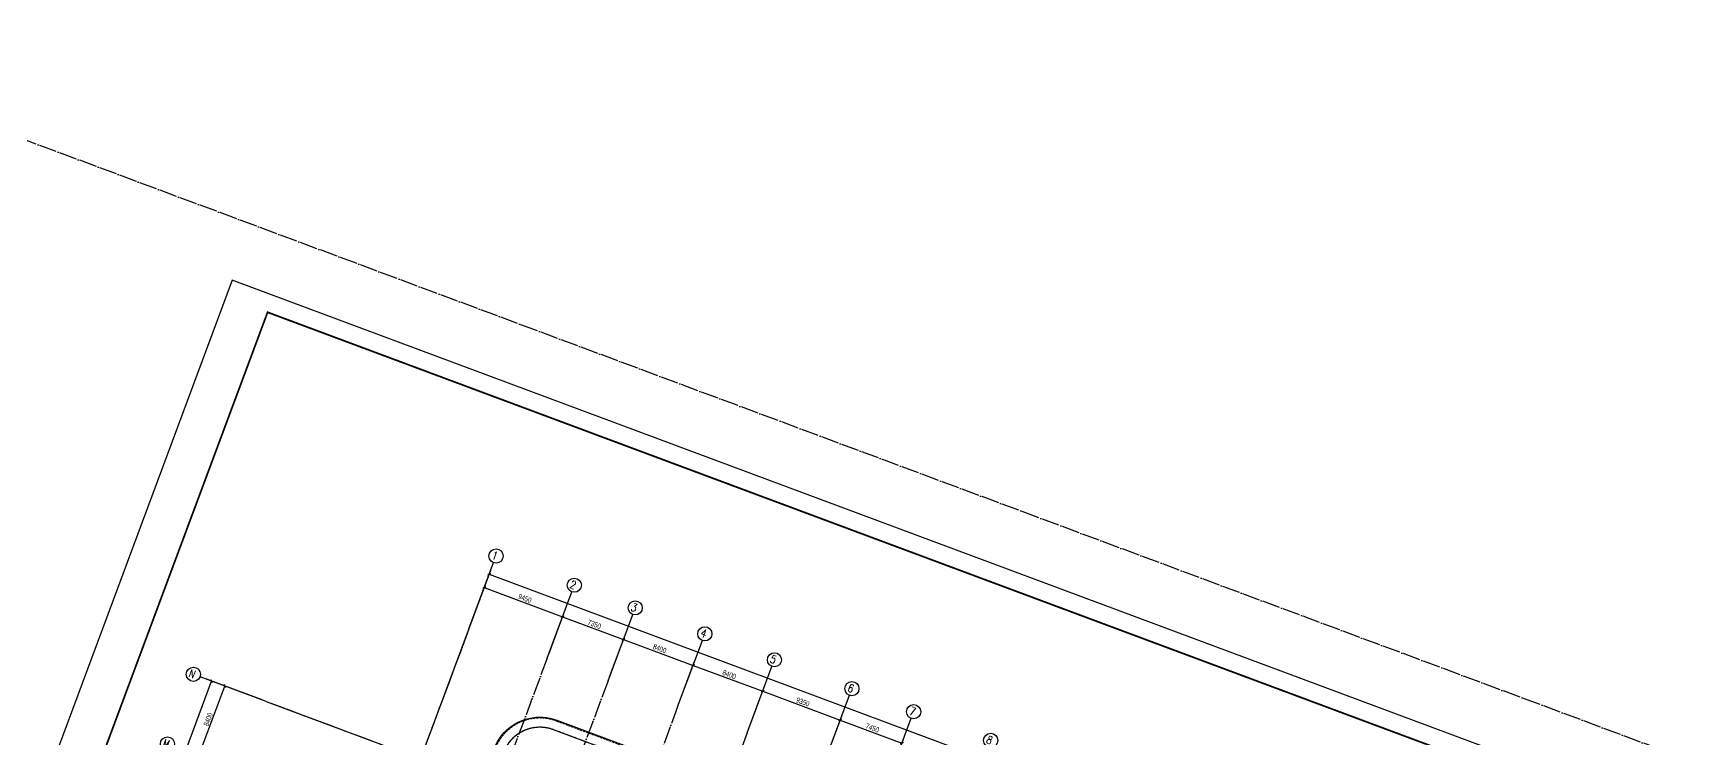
# Model space of a CAD drawing. Header units: millimetres. Extents: x 600121811 to 600690586, y 3472921280 to 3473279938.
# Drawn here: x 600218562 to 600406894, y 3473200217 to 3473279938 of the extents above; entities that cross this region are included whole.
import ezdxf
from ezdxf.enums import TextEntityAlignment as Align

# ---------------------------------------------------------------- set-up
doc = ezdxf.new("R2010")
doc.units = ezdxf.units.MM
doc.header["$LTSCALE"] = 1000
doc.linetypes.add('AX-MALL-GIRD-200$0$DOTE', pattern=[2.42, 2, -0.2, 0.02, -0.2])
doc.linetypes.add('AX-MALL-WALL-GJ$0$DASH', pattern=[0.35, 0.25, -0.1])
doc.layers.get('0').update_dxf_attribs({"linetype": 'CONTINUOUS'})
for name, color, linetype in [('AX-MALL-GIRD-200$0$A-Grid', 222, 'AX-MALL-GIRD-200$0$DOTE'), ('AX-MALL-GIRD-200$0$A-Grid-Iden', 11, 'CONTINUOUS'), ('AX-MALL-GJ-200$0$A-Anno-Note', 241, 'CONTINUOUS'), ('AX-MALL-GJ-200$0$X-Tlbk', 4, 'CONTINUOUS'), ('AX-MALL-WALL-GJ$0$A-Detl-Patt', 8, 'CONTINUOUS'), ('AX-MALL-WALL-GJ$0$A-Detl-Thin', 131, 'CONTINUOUS'), ('AX-MALL-WALL-GJ$0$A-SEE', 254, 'CONTINUOUS'), ('AXIS_TEXT', 7, 'CONTINUOUS')]:
    doc.layers.add(name, color=color, linetype=linetype)
doc.styles.add('AX-MALL-GIRD-200$0$_TCH_AXIS', font='ROMAND.shx', dxfattribs={"width": 0.7, "height": 5, "bigfont": 'zy_cn.shx'})
doc.styles.add('AX-MALL-GIRD-200$0$_TCH_DIM_T3', font='zy_en.shx', dxfattribs={"width": 0.7, "bigfont": 'zy_cn.shx'})
doc.styles.add('COMPLEX', font='COMPLEX')
doc.dimstyles.new('AX-MALL-GIRD-200$0$_TCH_ARCH&&200', dxfattribs={"dimtxt": 595, "dimasz": 300, "dimexe": 500, "dimexo": 500, "dimgap": 152.5, "dimtad": 1, "dimdec": 0, "dimzin": 0, "dimdsep": 46, "dimtxsty": 'AX-MALL-GIRD-200$0$_TCH_DIM_T3', "dimblk": 'AX-MALL-GIRD-200$0$_ArchTick', "dimcen": 0.09, "dimclrt": 7, "dimazin": 2, "dimtfac": 1, "dimtdec": 0, "dimtix": 1, "dimtmove": 2, "dimatfit": 3, "dimfxl": 500, "dimtolj": 1, "dimtzin": 0, "dimarcsym": 0})

# ---------------------------------------------------------------- blocks, each defined once
blk = doc.blocks.new('_AXISO')
blk.add_circle((0, 0), 0.5)
at = {"layer": 'AXIS_TEXT', "style": 'COMPLEX', "width": 1.041667}
blk.add_attdef('A', text='', height=0.56, dxfattribs=at).set_placement((-0.25, -0.28), (0.25, -0.28), align=Align.FIT)
blk = doc.blocks.new('AX-MALL-GIRD-200$0$_ArchTick')
at = {"color": 0, "linetype": 'ByBlock', "const_width": 0.4}
blk.add_lwpolyline([(-0.5, -0.5), (0.5, 0.5)], dxfattribs=at)
blk = doc.blocks.new('*D117')
at = {"layer": 'AX-MALL-GIRD-200$0$A-Grid-Iden', "color": 0, "lineweight": -2, "transparency": 16777216}
for p, q in [((600267990, 3473213085), (600270294, 3473219270)), ((600270119, 3473218801), (600595289, 3473097666)), ((600593160, 3473091950), (600595464, 3473098134))]:
    blk.add_line(p, q, dxfattribs=at)
at = {"layer": 'AX-MALL-GIRD-200$0$A-Grid-Iden', "color": 0, "lineweight": -2, "transparency": 16777216, "xscale": 300, "yscale": 300, "zscale": 300}
for p, rotation in [((600270119, 3473218801), 159.568161308997), ((600595289, 3473097666), 339.568161308997)]:
    blk.add_blockref('AX-MALL-GIRD-200$0$_ArchTick', p, dxfattribs=dict(at, rotation=rotation))
at = {"layer": 'AX-MALL-GIRD-200$0$A-Grid-Iden', "color": 7, "transparency": 16777216, "insert": (600432861, 3473158655), "char_height": 595, "attachment_point": 5, "rotation": 339.56816, "style": 'AX-MALL-GIRD-200$0$_TCH_DIM_T3'}
blk.add_mtext('\\A1;347000', dxfattribs=at)
blk = doc.blocks.new('*D118')
at = {"layer": 'AX-MALL-GIRD-200$0$A-Grid-Iden', "color": 0, "lineweight": -2, "transparency": 16777216}
for p, q in [((600267990, 3473213085), (600269735, 3473217770)), ((600269561, 3473217302), (600278416, 3473214003)), ((600276845, 3473209786), (600278591, 3473214471))]:
    blk.add_line(p, q, dxfattribs=at)
at = {"layer": 'AX-MALL-GIRD-200$0$A-Grid-Iden', "color": 0, "lineweight": -2, "transparency": 16777216, "xscale": 300, "yscale": 300, "zscale": 300}
for p, rotation in [((600269561, 3473217302), 159.5681613090466), ((600278416, 3473214003), 339.5681613090466)]:
    blk.add_blockref('AX-MALL-GIRD-200$0$_ArchTick', p, dxfattribs=dict(at, rotation=rotation))
at = {"layer": 'AX-MALL-GIRD-200$0$A-Grid-Iden', "color": 7, "transparency": 16777216, "insert": (600274146, 3473216074), "char_height": 595, "attachment_point": 5, "rotation": 339.56816, "style": 'AX-MALL-GIRD-200$0$_TCH_DIM_T3'}
blk.add_mtext('\\A1;9450', dxfattribs=at)
blk = doc.blocks.new('*D119')
at = {"layer": 'AX-MALL-GIRD-200$0$A-Grid-Iden', "color": 0, "lineweight": -2, "transparency": 16777216}
for p, q in [((600276845, 3473209786), (600278591, 3473214471)), ((600278416, 3473214003), (600285304, 3473211437)), ((600283733, 3473207220), (600285478, 3473211906))]:
    blk.add_line(p, q, dxfattribs=at)
at = {"layer": 'AX-MALL-GIRD-200$0$A-Grid-Iden', "color": 0, "lineweight": -2, "transparency": 16777216, "xscale": 300, "yscale": 300, "zscale": 300}
for p, rotation in [((600278416, 3473214003), 159.5681613091831), ((600285304, 3473211437), 339.5681613091831)]:
    blk.add_blockref('AX-MALL-GIRD-200$0$_ArchTick', p, dxfattribs=dict(at, rotation=rotation))
at = {"layer": 'AX-MALL-GIRD-200$0$A-Grid-Iden', "color": 7, "transparency": 16777216, "insert": (600282017, 3473213142), "char_height": 595, "attachment_point": 5, "rotation": 339.56816, "style": 'AX-MALL-GIRD-200$0$_TCH_DIM_T3'}
blk.add_mtext('\\A1;7350', dxfattribs=at)
blk = doc.blocks.new('*D120')
at = {"layer": 'AX-MALL-GIRD-200$0$A-Grid-Iden', "color": 0, "lineweight": -2, "transparency": 16777216}
for p, q in [((600283733, 3473207220), (600285478, 3473211906)), ((600285304, 3473211437), (600293175, 3473208505)), ((600291605, 3473204288), (600293350, 3473208973))]:
    blk.add_line(p, q, dxfattribs=at)
at = {"layer": 'AX-MALL-GIRD-200$0$A-Grid-Iden', "color": 0, "lineweight": -2, "transparency": 16777216, "xscale": 300, "yscale": 300, "zscale": 300}
for p, rotation in [((600285304, 3473211437), 159.5681613083594), ((600293175, 3473208505), 339.5681613083594)]:
    blk.add_blockref('AX-MALL-GIRD-200$0$_ArchTick', p, dxfattribs=dict(at, rotation=rotation))
at = {"layer": 'AX-MALL-GIRD-200$0$A-Grid-Iden', "color": 7, "transparency": 16777216, "insert": (600289397, 3473210393), "char_height": 595, "attachment_point": 5, "rotation": 339.56816, "style": 'AX-MALL-GIRD-200$0$_TCH_DIM_T3'}
blk.add_mtext('\\A1;8400', dxfattribs=at)
blk = doc.blocks.new('*D121')
at = {"layer": 'AX-MALL-GIRD-200$0$A-Grid-Iden', "color": 0, "lineweight": -2, "transparency": 16777216}
for p, q in [((600291605, 3473204288), (600293350, 3473208973)), ((600293175, 3473208505), (600301047, 3473205572)), ((600299476, 3473201355), (600301222, 3473206041))]:
    blk.add_line(p, q, dxfattribs=at)
at = {"layer": 'AX-MALL-GIRD-200$0$A-Grid-Iden', "color": 0, "lineweight": -2, "transparency": 16777216, "xscale": 300, "yscale": 300, "zscale": 300}
for p, rotation in [((600293175, 3473208505), 159.5681613092855), ((600301047, 3473205572), 339.5681613092855)]:
    blk.add_blockref('AX-MALL-GIRD-200$0$_ArchTick', p, dxfattribs=dict(at, rotation=rotation))
at = {"layer": 'AX-MALL-GIRD-200$0$A-Grid-Iden', "color": 7, "transparency": 16777216, "insert": (600297268, 3473207460), "char_height": 595, "attachment_point": 5, "rotation": 339.56816, "style": 'AX-MALL-GIRD-200$0$_TCH_DIM_T3'}
blk.add_mtext('\\A1;8400', dxfattribs=at)
blk = doc.blocks.new('*D122')
at = {"layer": 'AX-MALL-GIRD-200$0$A-Grid-Iden', "color": 0, "lineweight": -2, "transparency": 16777216}
for p, q in [((600299476, 3473201355), (600301222, 3473206041)), ((600301047, 3473205572), (600309809, 3473202308)), ((600308238, 3473198091), (600309983, 3473202777))]:
    blk.add_line(p, q, dxfattribs=at)
at = {"layer": 'AX-MALL-GIRD-200$0$A-Grid-Iden', "color": 0, "lineweight": -2, "transparency": 16777216, "xscale": 300, "yscale": 300, "zscale": 300}
for p, rotation in [((600301047, 3473205572), 159.5681613086145), ((600309809, 3473202308), 339.5681613086145)]:
    blk.add_blockref('AX-MALL-GIRD-200$0$_ArchTick', p, dxfattribs=dict(at, rotation=rotation))
at = {"layer": 'AX-MALL-GIRD-200$0$A-Grid-Iden', "color": 7, "transparency": 16777216, "insert": (600305585, 3473204362), "char_height": 595, "attachment_point": 5, "rotation": 339.56816, "style": 'AX-MALL-GIRD-200$0$_TCH_DIM_T3'}
blk.add_mtext('\\A1;9350', dxfattribs=at)
blk = doc.blocks.new('*D123')
at = {"layer": 'AX-MALL-GIRD-200$0$A-Grid-Iden', "color": 0, "lineweight": -2, "transparency": 16777216}
for p, q in [((600308238, 3473198091), (600309983, 3473202777)), ((600309809, 3473202308), (600316790, 3473199708)), ((600315219, 3473195491), (600316965, 3473200176))]:
    blk.add_line(p, q, dxfattribs=at)
at = {"layer": 'AX-MALL-GIRD-200$0$A-Grid-Iden', "color": 0, "lineweight": -2, "transparency": 16777216, "xscale": 300, "yscale": 300, "zscale": 300}
for p, rotation in [((600309809, 3473202308), 159.5681613087634), ((600316790, 3473199708), 339.5681613087634)]:
    blk.add_blockref('AX-MALL-GIRD-200$0$_ArchTick', p, dxfattribs=dict(at, rotation=rotation))
at = {"layer": 'AX-MALL-GIRD-200$0$A-Grid-Iden', "color": 7, "transparency": 16777216, "insert": (600313457, 3473201430), "char_height": 595, "attachment_point": 5, "rotation": 339.56816, "style": 'AX-MALL-GIRD-200$0$_TCH_DIM_T3'}
blk.add_mtext('\\A1;7450', dxfattribs=at)
blk = doc.blocks.new('*D203')
at = {"layer": 'AX-MALL-GIRD-200$0$A-Grid-Iden', "color": 0, "lineweight": -2, "transparency": 16777216}
for p, q in [((600208426, 3473125388), (600238728, 3473206727)), ((600244444, 3473204598), (600238259, 3473206902)), ((600214143, 3473123258), (600207958, 3473125562))]:
    blk.add_line(p, q, dxfattribs=at)
at = {"layer": 'AX-MALL-GIRD-200$0$A-Grid-Iden', "color": 0, "lineweight": -2, "transparency": 16777216, "xscale": 300, "yscale": 300, "zscale": 300}
for p, rotation in [((600238728, 3473206727), 69.56816130920032), ((600208426, 3473125388), 249.5681613092003)]:
    blk.add_blockref('AX-MALL-GIRD-200$0$_ArchTick', p, dxfattribs=dict(at, rotation=rotation))
at = {"layer": 'AX-MALL-GIRD-200$0$A-Grid-Iden', "color": 7, "transparency": 16777216, "insert": (600223155, 3473166214), "char_height": 595, "attachment_point": 5, "rotation": 69.56816, "style": 'AX-MALL-GIRD-200$0$_TCH_DIM_T3'}
blk.add_mtext('\\A1;86800', dxfattribs=at)
blk = doc.blocks.new('*D215')
at = {"layer": 'AX-MALL-GIRD-200$0$A-Grid-Iden', "color": 0, "lineweight": -2, "transparency": 16777216}
for p, q in [((600237295, 3473198297), (600240227, 3473206168)), ((600244444, 3473204598), (600239758, 3473206343)), ((600241512, 3473196726), (600236826, 3473198471))]:
    blk.add_line(p, q, dxfattribs=at)
at = {"layer": 'AX-MALL-GIRD-200$0$A-Grid-Iden', "color": 0, "lineweight": -2, "transparency": 16777216, "xscale": 300, "yscale": 300, "zscale": 300}
for p, rotation in [((600240227, 3473206168), 69.56816130931563), ((600237295, 3473198297), 249.5681613093156)]:
    blk.add_blockref('AX-MALL-GIRD-200$0$_ArchTick', p, dxfattribs=dict(at, rotation=rotation))
at = {"layer": 'AX-MALL-GIRD-200$0$A-Grid-Iden', "color": 7, "transparency": 16777216, "insert": (600238339, 3473202390), "char_height": 595, "attachment_point": 5, "rotation": 69.56816, "style": 'AX-MALL-GIRD-200$0$_TCH_DIM_T3'}
blk.add_mtext('\\A1;8400', dxfattribs=at)
blk = doc.blocks.new('PX-MALL-PGJ-LG')
for p, q in [((600269561, 3473217302), (600260110, 3473191932)), ((600244912, 3473204423), (600270401, 3473194928))]:
    blk.add_line(p, q)
blk = doc.blocks.new('AX-MALL-GIRD-200')
at = {"layer": 'AX-MALL-GIRD-200$0$A-Grid'}
for p, q in [((600267815.4, 3473212616.4), (600229085.8, 3473108652.6)), ((600276670.9, 3473209317.4), (600237941.3, 3473105353.7)), ((600283558.5, 3473206751.6), (600244828.9, 3473102787.9)), ((600244912.4, 3473204423), (600602808.4, 3473071096.2)), ((600291430, 3473203819.2), (600252700.5, 3473099855.5)), ((600299301.5, 3473200886.9), (600260572, 3473096923.1))]:
    blk.add_line(p, q, dxfattribs=at)
blk.add_lwpolyline([(600121810.7, 3473109514.7), (600627098, 3472921280.3), (600690585.7, 3473091703.7), (600185298.4, 3473279938)], close=True, dxfattribs=at)
at = {"layer": 'AX-MALL-GIRD-200$0$A-Grid-Iden'}
for p, q in [((600267815.4, 3473212616.4), (600270608.1, 3473220113.1)), ((600276670.9, 3473209317.4), (600279463.6, 3473216814.2)), ((600283558.5, 3473206751.6), (600286351.2, 3473214248.3)), ((600291430, 3473203819.2), (600294222.7, 3473211315.9)), ((600244912.4, 3473204423), (600237415.7, 3473207215.7)), ((600299301.5, 3473200886.9), (600302094.3, 3473208383.6)), ((600308063.3, 3473197622.8), (600310856.1, 3473205119.5)), ((600315044.6, 3473195022.1), (600317837.4, 3473202518.8))]:
    blk.add_line(p, q, dxfattribs=at)
ref = blk.add_blockref('_AXISO', (600270887.4, 3473220862.8), dxfattribs=dict(at, xscale=1600, yscale=1600, zscale=1600))
ref.add_attrib('A', '1', dxfattribs={"height": 905.1, "rotation": 339.568161, "style": 'AX-MALL-GIRD-200$0$_TCH_AXIS', "width": 1.05}).set_placement((600270305.3, 3473220596.7), (600270899, 3473220375.5), align=Align.FIT)
ref = blk.add_blockref('_AXISO', (600279742.9, 3473217563.8), dxfattribs=dict(at, xscale=1600, yscale=1600, zscale=1600))
ref.add_attrib('A', '2', dxfattribs={"height": 905.1, "rotation": 339.568161, "style": 'AX-MALL-GIRD-200$0$_TCH_AXIS', "width": 1.05}).set_placement((600279160.8, 3473217297.7), (600279754.5, 3473217076.6), align=Align.FIT)
ref = blk.add_blockref('_AXISO', (600286630.5, 3473214998), dxfattribs=dict(at, xscale=1600, yscale=1600, zscale=1600))
ref.add_attrib('A', '3', dxfattribs={"height": 905.1, "rotation": 339.568161, "style": 'AX-MALL-GIRD-200$0$_TCH_AXIS', "width": 1.05}).set_placement((600286048.4, 3473214731.9), (600286642.1, 3473214510.7), align=Align.FIT)
ref = blk.add_blockref('_AXISO', (600294502, 3473212065.6), dxfattribs=dict(at, xscale=1600, yscale=1600, zscale=1600))
ref.add_attrib('A', '4', dxfattribs={"height": 905.1, "rotation": 339.568161, "style": 'AX-MALL-GIRD-200$0$_TCH_AXIS', "width": 1.05}).set_placement((600293920, 3473211799.5), (600294513.7, 3473211578.3), align=Align.FIT)
ref = blk.add_blockref('_AXISO', (600302373.6, 3473209133.2), dxfattribs=dict(at, xscale=1600, yscale=1600, zscale=1600))
ref.add_attrib('A', '5', dxfattribs={"height": 905.1, "rotation": 339.568161, "style": 'AX-MALL-GIRD-200$0$_TCH_AXIS', "width": 1.05}).set_placement((600301791.5, 3473208867.1), (600302385.2, 3473208646), align=Align.FIT)
ref = blk.add_blockref('_AXISO', (600236666.1, 3473207495), dxfattribs=dict(at, xscale=1600, yscale=1600, zscale=1600))
ref.add_attrib('A', 'N', dxfattribs={"height": 905.1, "rotation": 339.568161, "style": 'AX-MALL-GIRD-200$0$_TCH_AXIS', "width": 0.954545}).set_placement((600236084, 3473207228.9), (600236677.7, 3473207007.7), align=Align.FIT)
ref = blk.add_blockref('_AXISO', (600311135.3, 3473205869.2), dxfattribs=dict(at, xscale=1600, yscale=1600, zscale=1600))
ref.add_attrib('A', '6', dxfattribs={"height": 905.1, "rotation": 339.568161, "style": 'AX-MALL-GIRD-200$0$_TCH_AXIS', "width": 1.05}).set_placement((600310553.3, 3473205603.1), (600311147, 3473205381.9), align=Align.FIT)
ref = blk.add_blockref('_AXISO', (600318116.6, 3473203268.5), dxfattribs=dict(at, xscale=1600, yscale=1600, zscale=1600))
ref.add_attrib('A', '7', dxfattribs={"height": 905.1, "rotation": 339.568161, "style": 'AX-MALL-GIRD-200$0$_TCH_AXIS', "width": 1.05}).set_placement((600317534.6, 3473203002.4), (600318128.3, 3473202781.2), align=Align.FIT)
ref = blk.add_blockref('_AXISO', (600233733.7, 3473199623.4), dxfattribs=dict(at, xscale=1600, yscale=1600, zscale=1600))
ref.add_attrib('A', 'M', dxfattribs={"height": 905.1, "rotation": 339.568161, "style": 'AX-MALL-GIRD-200$0$_TCH_AXIS', "width": 0.875}).set_placement((600233151.6, 3473199357.3), (600233745.3, 3473199136.2), align=Align.FIT)
ref = blk.add_blockref('_AXISO', (600326831.6, 3473200021.9), dxfattribs=dict(at, xscale=1600, yscale=1600, zscale=1600))
ref.add_attrib('A', '8', dxfattribs={"height": 905.1, "rotation": 339.568161, "style": 'AX-MALL-GIRD-200$0$_TCH_AXIS', "width": 1.05}).set_placement((600326249.5, 3473199755.8), (600326843.2, 3473199534.6), align=Align.FIT)
for base, p1, p2, angle, picture, middle, turn in [((600595289, 3473097665.9), (600267815.4, 3473212616.4), (600592985, 3473091481.2), 339.568161, '*D117', (600432861.3, 3473158655.2), 339.568161), ((600278416.3, 3473214002.9), (600267815.4, 3473212616.4), (600276670.9, 3473209317.4), 339.568161, '*D118', (600274145.7, 3473216074), 339.568161), ((600285303.9, 3473211437.1), (600276670.9, 3473209317.4), (600283558.5, 3473206751.6), 339.568161, '*D119', (600282017.2, 3473213141.7), 339.568161), ((600293175.5, 3473208504.7), (600283558.5, 3473206751.6), (600291430, 3473203819.2), 339.568161, '*D120', (600289396.8, 3473210392.6), 339.568161), ((600301047, 3473205572.3), (600291430, 3473203819.2), (600299301.5, 3473200886.9), 339.568161, '*D121', (600297268.3, 3473207460.2), 339.568161), ((600238727.7, 3473206727), (600214611.2, 3473123083.7), (600244912.4, 3473204423), 69.568161, '*D203', (600223155.3, 3473166214.4), 69.568161), ((600240227, 3473206168.4), (600241980.1, 3473196551.4), (600244912.4, 3473204423), 69.568161, '*D215', (600238339.1, 3473202389.7), 69.568161), ((600309808.8, 3473202308.3), (600299301.5, 3473200886.9), (600308063.3, 3473197622.8), 339.568161, '*D122', (600305585, 3473204362), 339.568161), ((600316790.1, 3473199707.5), (600308063.3, 3473197622.8), (600315044.6, 3473195022.1), 339.568161, '*D123', (600313456.5, 3473201429.6), 339.568161)]:
    dim = blk.add_linear_dim(base=base, p1=p1, p2=p2, angle=angle, dimstyle='AX-MALL-GIRD-200$0$_TCH_ARCH&&200', override={"dimgap": 0}, dxfattribs=at)
    dim.commit()
    dim.dimension.update_dxf_attribs({"geometry": picture, "text_midpoint": middle, "dimtype": 129, "text_rotation": turn})
blk = doc.blocks.new('AX-MALL-WALL-GJ')
at = {"layer": 'AX-MALL-WALL-GJ$0$A-Detl-Patt', "linetype": 'AX-MALL-WALL-GJ$0$DASH'}
blk.add_lwpolyline([(600270925, 3473194764), (600270842, 3473194946, -0.6603716), (600277749, 3473202211), (600307627, 3473191081, -0.2942454), (600308260, 3473190201, -0.2795262), (600309379, 3473190428), (600331225, 3473182290, -0.2997394), (600331874, 3473181403, -0.2834798), (600333005, 3473181627), (600362898, 3473170491, -0.4143265), (600363398, 3473169398), (600363328, 3473169210), (600277383, 3473201227, 0.6751535), (600271881, 3473195198)], format="xyb", close=True, dxfattribs=at)
at = {"layer": 'AX-MALL-WALL-GJ$0$A-Detl-Thin'}
blk.add_lwpolyline([(600270875, 3473194632), (600270751, 3473194906, -0.6604323), (600277784, 3473202305), (600307662, 3473191175, -0.0046599), (600307664, 3473191174, -0.2493542), (600308335, 3473190388, -0.2389047), (600309412, 3473190522, -0.0028929), (600309414, 3473190522), (600331259, 3473182384, -0.2546351), (600331950, 3473181590, -0.242564), (600333040, 3473181721), (600362933, 3473170585, -0.4143265), (600363492, 3473169363), (600363422, 3473169175), (600277383, 3473201227, 0.6835347), (600271926, 3473195108)], format="xyb", close=True, dxfattribs=at)
at = {"layer": 'AX-MALL-WALL-GJ$0$A-SEE'}
blk.add_blockref('AX-MALL-GIRD-200', (0, 0), dxfattribs=at)

msp = doc.modelspace()

# ---------------------------------------------------------------- linework, layer by layer
at = {"layer": 'AX-MALL-GJ-200$0$X-Tlbk'}
msp.add_lwpolyline([(600182351, 3473094412), (600600292, 3472938717), (600659010, 3473096335), (600241068, 3473252031)], close=True, dxfattribs=at)
at = {"layer": 'AX-MALL-GJ-200$0$X-Tlbk', "const_width": 200}
msp.add_lwpolyline([(600187735, 3473094541), (600599116, 3472941289), (600656437, 3473095159), (600245056, 3473248411)], close=True, dxfattribs=at)

# ---------------------------------------------------------------- block references
at = {"layer": 'AX-MALL-GJ-200$0$A-Anno-Note'}
for name in ['AX-MALL-WALL-GJ', 'PX-MALL-PGJ-LG']:
    msp.add_blockref(name, (0, 0), dxfattribs=at)

doc.saveas('drawing.dxf')
